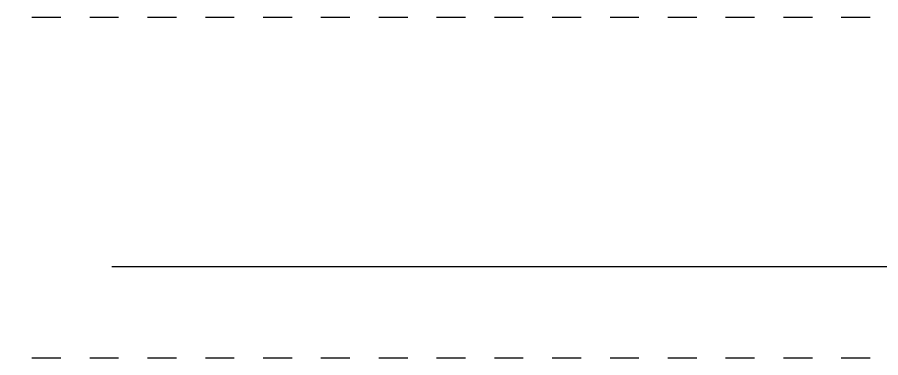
# Model space of a CAD drawing. Extents: x 185 to 567, y -69 to 170.
# Drawn here: x 461.522 to 464.509, y -12.416 to -11.236 of the extents above; entities that cross this region are included whole.
import ezdxf

# ---------------------------------------------------------------- set-up
doc = ezdxf.new("R2010")
doc.units = 0
doc.header["$LTSCALE"] = 0.25
doc.header["$MEASUREMENT"] = 0
doc.linetypes.add('LEVELS 2$0$DOT2', pattern=[0.125, 0, -0.125])
for name, color, linetype in [('A-WLSEC', 7, 'CONTINUOUS'), ('LEVELS 2$0$A-HATCH', 112, 'CONTINUOUS'), ('TXT', 2, 'CONTINUOUS')]:
    doc.layers.add(name, color=color, linetype=linetype)
doc.styles.add('BERNIE', font='arial.ttf')
doc.dimstyles.new('DIM10R', dxfattribs={"dimscale": 0.2, "dimtxt": 125, "dimasz": 150, "dimexe": 100, "dimexo": 100, "dimgap": 25, "dimtad": 1, "dimdec": 0, "dimzin": 0, "dimdsep": 46, "dimtxsty": 'BERNIE', "dimcen": 500, "dimdle": 50, "dimclrd": 2, "dimclre": 1, "dimclrt": 3, "dimadec": 0, "dimazin": 0, "dimtfac": 1, "dimtdec": 0, "dimtix": 1, "dimtmove": 2, "dimatfit": 3, "dimfxl": 1, "dimtolj": 1, "dimtzin": 0, "dimarcsym": 0})

# ---------------------------------------------------------------- blocks, each defined once
blk = doc.blocks.new('LEVELS 2')
at = {"layer": 'LEVELS 2$0$A-HATCH', "linetype": 'LEVELS 2$0$DOT2', "ltscale": 2}
for p, q in [((189.3891, 50.772, 0), (204.6446, 50.772, 0)), ((189.3891, 49.592), (204.6446, 49.592))]:
    blk.add_line(p, q, dxfattribs=at)

msp = doc.modelspace()

# ---------------------------------------------------------------- block references
at = {"layer": 'A-WLSEC'}
msp.add_blockref('LEVELS 2', (268.3836, -62.0076, 0), dxfattribs=at)

# ---------------------------------------------------------------- leaders
at = {"layer": 'TXT', "color": 4, "lineweight": -2}
msp.add_leader([(465.4466, -12.1007), (464.189, -12.1007), (461.8496, -12.1007)], dimstyle='DIM10R', override={"dimasz": 1, "dimclrd": 4}, dxfattribs=at)

doc.saveas('drawing.dxf')
